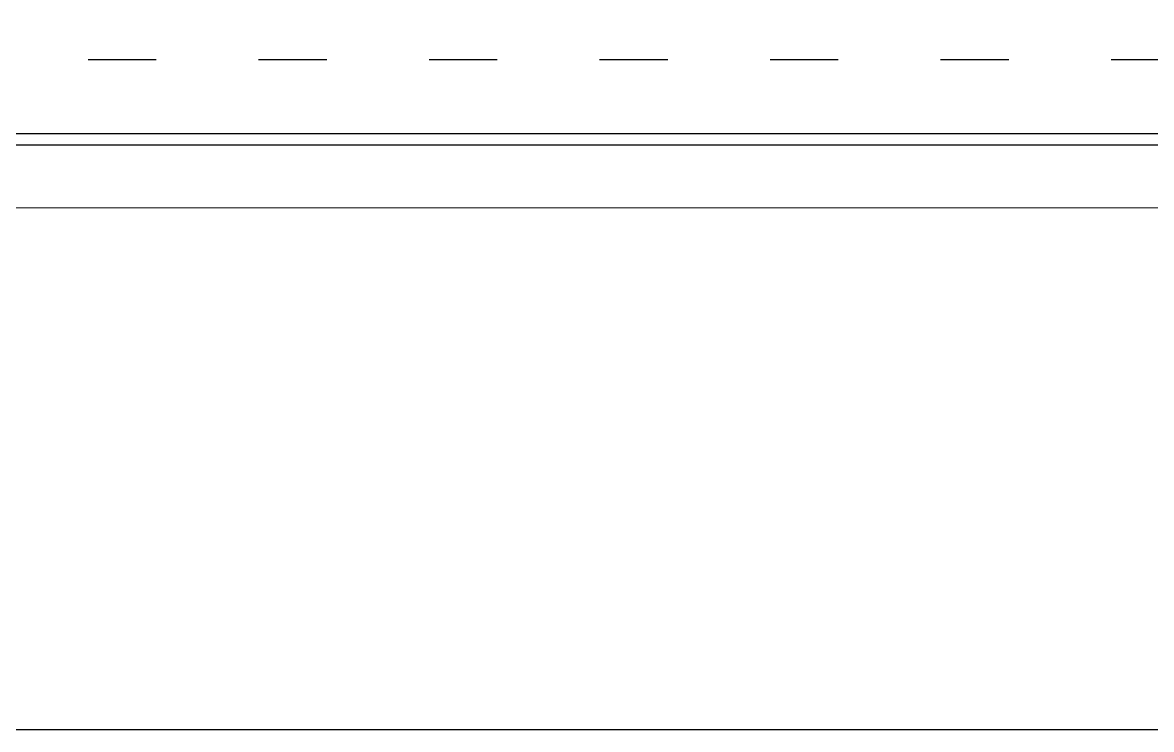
# Model space of a CAD drawing. Header units: millimetres. Extents: x -58335 to 291665, y -66693 to 213307.
# Drawn here: x 78004 to 127654, y -66693 to -35612 of the extents above; entities that cross this region are included whole.
import ezdxf
from ezdxf.xclip import XClip

# ---------------------------------------------------------------- set-up
doc = ezdxf.new("R2010")
doc.units = ezdxf.units.MM
doc.header["$LTSCALE"] = 1000
doc.header["$XCLIPFRAME"] = 0
doc.linetypes.add('X-SITE$0$ACAD_ISO03W100', pattern=[30, 12, -18])
doc.layers.add('NOPLOT', color=193, linetype='Continuous', plot=False)
doc.layers.add('X-SITE$0$--토지이용계획선', color=251, linetype='Continuous', lineweight=5)
doc.layers.add('X-SITE$0$-변경 블럭 외곽-', color=252, linetype='Continuous', lineweight=0)
for name, color, linetype in [('X-SITE$0$-보도선', 7, 'Continuous'), ('X-SITE$0$A-전기충전기', 1, 'Continuous'), ('X-SITE$0$차선계획', 7, 'Continuous')]:
    doc.layers.add(name, color=color, linetype=linetype)

# ---------------------------------------------------------------- blocks, each defined once
blk = doc.blocks.new('X-SITE$0$A$C58c92af8')
at = {"layer": 'X-SITE$0$--토지이용계획선', "color": 251, "lineweight": 0, "flags": 128}
blk.add_lwpolyline([(487915, 262849), (170442, 262849, -0.031922), (162295, 263369), (131878, 267273, 0.06729), (116873, 267172), (57975, 258805)], format="xyb", dxfattribs=at)
at = {"layer": 'X-SITE$0$-변경 블럭 외곽-', "lineweight": 0}
blk.add_line((487915, 262849), (333056, 262849), dxfattribs=at)
at = {"layer": 'X-SITE$0$-보도선'}
blk.add_line((485736, 265599), (330263, 265599), dxfattribs=at)
at = {"layer": 'X-SITE$0$-보도선', "color": 252}
blk.add_lwpolyline([(497736, 99907), (497736, 253599, 0.414214), (485736, 265599), (330263, 265599, 0.198912), (326020, 263841), (325028, 262849)], format="xyb", dxfattribs=at)
at = {"layer": 'X-SITE$0$차선계획', "color": 252, "linetype": 'X-SITE$0$ACAD_ISO03W100', "ltscale": 0.25, "flags": 128}
blk.add_lwpolyline([(486486, 269349), (331667, 269349)], dxfattribs=at)
at = {"layer": 'X-SITE$0$차선계획', "color": 252}
blk.add_lwpolyline([(498236, 99907), (498236, 253849, 0.414214), (485986, 266099), (330159, 266099, 0.198912), (325740, 264268), (324321, 262849)], format="xyb", dxfattribs=at)

msp = doc.modelspace()

# ---------------------------------------------------------------- linework, layer by layer
at = {"layer": 'NOPLOT'}
msp.add_lwpolyline([(-58335.1, -66693.2), (291664.9, -66693.2), (291664.9, 213306.8), (-58335.1, 213306.8)], close=True, dxfattribs=at)

# ---------------------------------------------------------------- block references
at = {"layer": 'X-SITE$0$A-전기충전기'}
ref = msp.add_blockref('X-SITE$0$A$C58c92af8', (-290103.4, -306600.6), dxfattribs=at)
XClip(ref).set_block_clipping_path([(231768.3252820689, 239907.43377654), (581768.3252820689, 519907.4337765401)])

doc.saveas('drawing.dxf')
